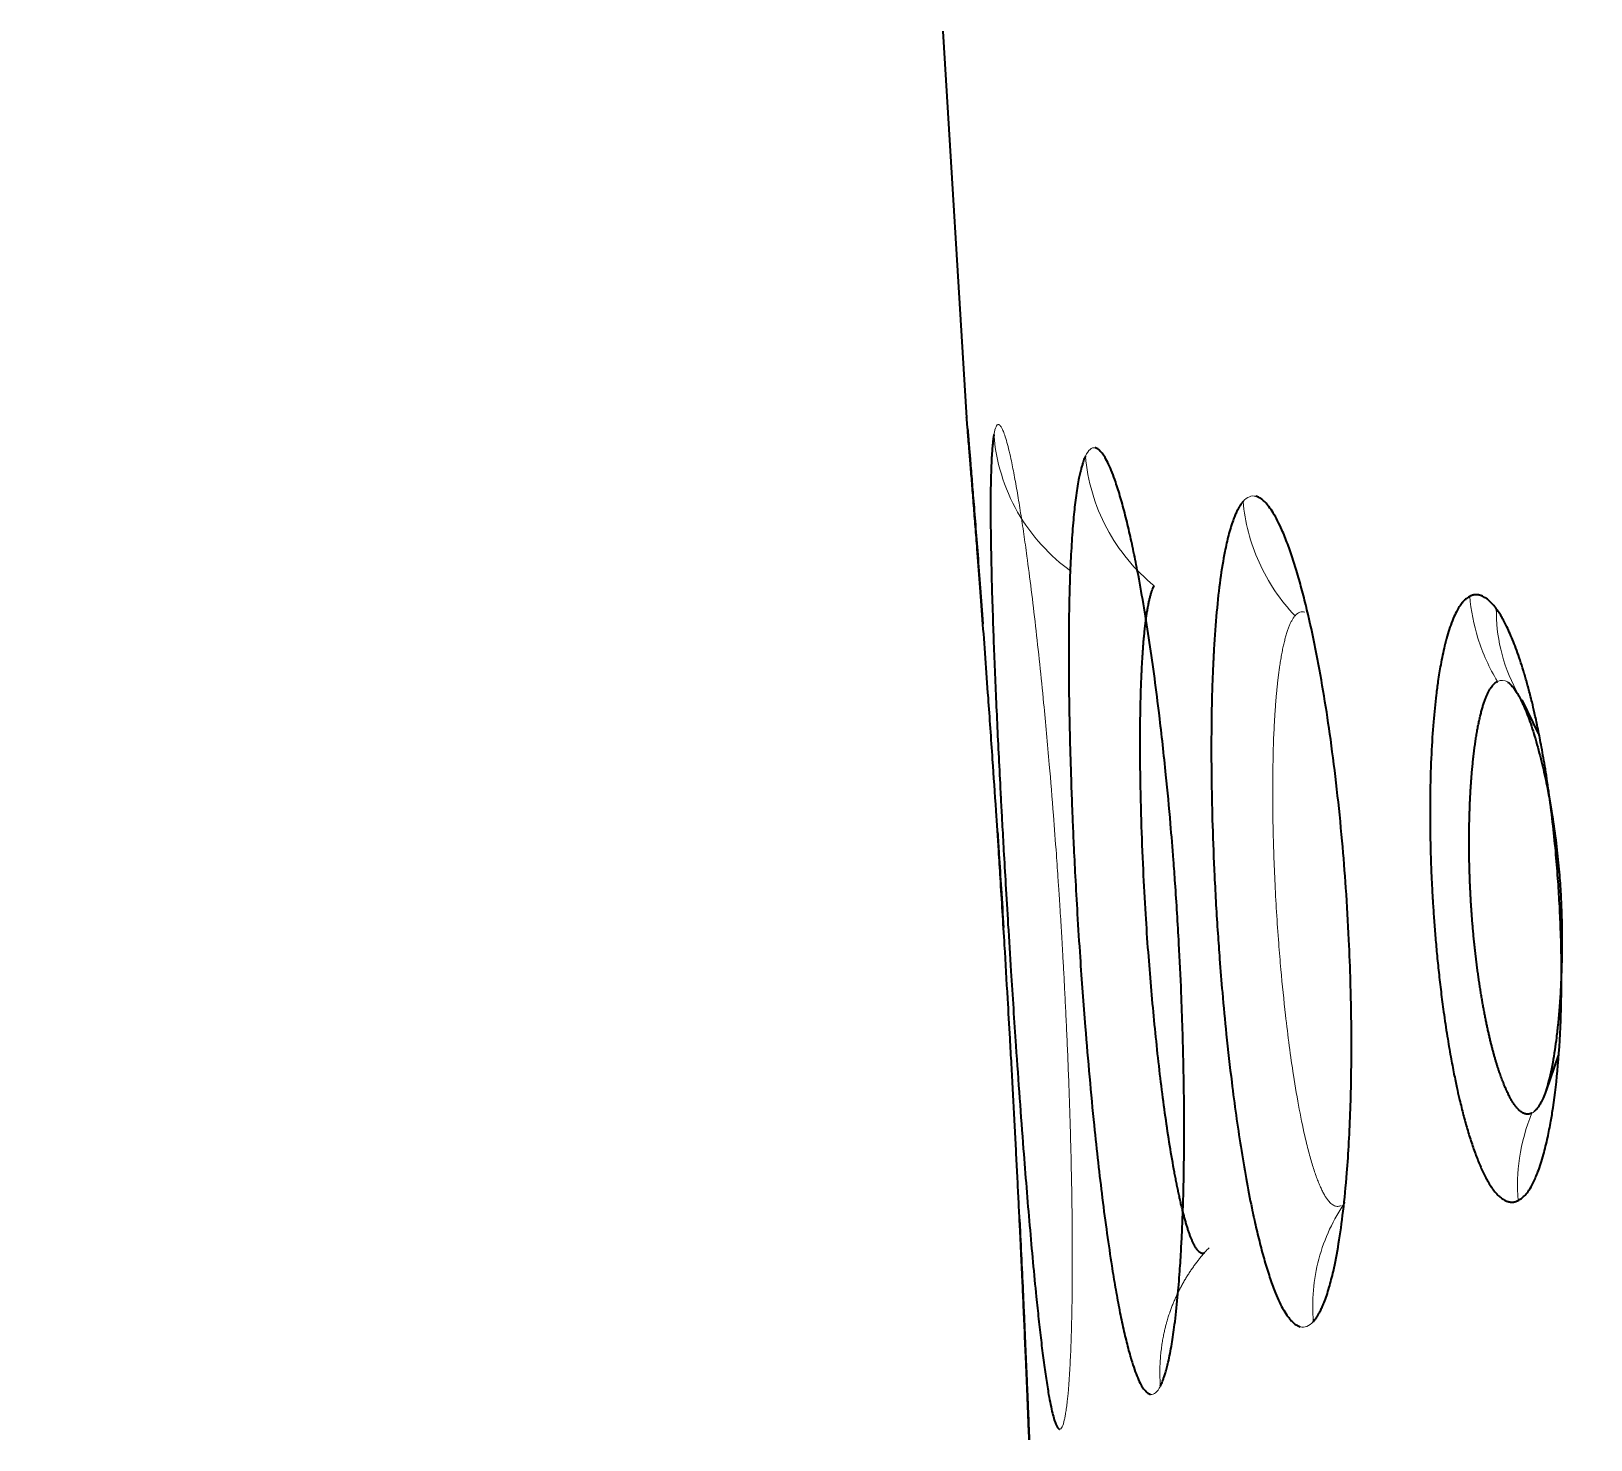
# Model space of a CAD drawing. Header units: inches. Extents: x -1096 to 3103, y -191 to 3207.
# Drawn here: x 3075.019 to 3079.163, y 1528.736 to 1532.479 of the extents above; entities that cross this region are included whole.
import ezdxf

# ---------------------------------------------------------------- set-up
doc = ezdxf.new("R2010")
doc.units = ezdxf.units.IN

msp = doc.modelspace()

# ---------------------------------------------------------------- linework, layer by layer
at = {"lineweight": 35}
for p, q in [((3077.4413, 1532.479), (3077.5041, 1531.452)), ((3079.0235, 1530.6125), (3078.9801, 1530.702)), ((3079.0452, 1529.6638), (3079.0769, 1529.7575)), ((3077.6704, 1528.7361), (3077.6692, 1528.7655))]:
    msp.add_line(p, q, dxfattribs=at)
at = {"lineweight": 13}
for points, knots in [([(3082.665, 1493.7042), (3082.6004, 1494.6346), (3082.4711, 1496.4949), (3082.2773, 1499.2845), (3082.0837, 1502.0724), (3081.8901, 1504.8587), (3081.6967, 1507.6432), (3081.5035, 1510.4261), (3081.3103, 1513.2073), (3081.1174, 1515.9868), (3080.9245, 1518.7646), (3080.7318, 1521.5408), (3080.5392, 1524.3152), (3080.3468, 1527.088), (3080.1545, 1529.8591), (3079.9623, 1532.6286), (3079.7703, 1535.3963), (3079.5785, 1538.1624), (3079.3867, 1540.9268), (3079.1952, 1543.6895), (3079.0037, 1546.4505), (3078.8124, 1549.2098), (3078.6213, 1551.9675), (3078.4303, 1554.7235), (3078.2395, 1557.4778), (3078.0488, 1560.2304), (3077.8583, 1562.9813), (3077.6679, 1565.7306), (3077.4776, 1568.4781), (3077.2876, 1571.224), (3077.0976, 1573.9683), (3076.9079, 1576.7108), (3076.7183, 1579.4516), (3076.5288, 1582.1908), (3076.3395, 1584.9283), (3076.1504, 1587.6641), (3075.9614, 1590.3983), (3075.7726, 1593.1307), (3075.5839, 1595.8615), (3075.3954, 1598.5906), (3075.2071, 1601.318), (3075.0816, 1603.1357), (3075.0189, 1604.0443)], [0, 0, 0, 0, 0.025296, 0.050577, 0.075843, 0.101093, 0.126328, 0.151549, 0.176754, 0.201943, 0.227118, 0.252277, 0.277422, 0.302551, 0.327664, 0.352763, 0.377847, 0.402915, 0.427968, 0.453006, 0.478029, 0.503036, 0.528029, 0.553006, 0.577968, 0.602915, 0.627846, 0.652763, 0.677664, 0.70255, 0.727421, 0.752277, 0.777118, 0.801943, 0.826753, 0.851548, 0.876328, 0.901093, 0.925842, 0.950577, 0.975296, 1, 1, 1, 1]), ([(3077.7644, 1528.7911), (3077.7647, 1528.7924), (3077.7653, 1528.7954), (3077.7662, 1528.8004), (3077.7673, 1528.8066), (3077.7684, 1528.8141), (3077.7697, 1528.8231), (3077.7711, 1528.8339), (3077.7725, 1528.8467), (3077.7749, 1528.8714), (3077.7778, 1528.9103), (3077.7809, 1528.9708), (3077.783, 1529.0367), (3077.7844, 1529.1051), (3077.7849, 1529.1665), (3077.7851, 1529.2178), (3077.785, 1529.2569), (3077.7848, 1529.2824), (3077.7846, 1529.3198), (3077.7839, 1529.3741), (3077.7825, 1529.4516), (3077.7807, 1529.5279), (3077.7785, 1529.602), (3077.7761, 1529.6735), (3077.7735, 1529.7418), (3077.7707, 1529.8065), (3077.7679, 1529.8675), (3077.7651, 1529.9244), (3077.7623, 1529.9771), (3077.7597, 1530.0254), (3077.7571, 1530.0693), (3077.7548, 1530.1086), (3077.7526, 1530.1435), (3077.7507, 1530.1737), (3077.749, 1530.1994), (3077.7464, 1530.2384), (3077.7419, 1530.3036), (3077.7341, 1530.4074), (3077.723, 1530.5429), (3077.7106, 1530.6774), (3077.6983, 1530.7991), (3077.6873, 1530.9), (3077.6759, 1530.9962), (3077.6654, 1531.077), (3077.656, 1531.1443), (3077.6476, 1531.2004), (3077.639, 1531.2531), (3077.6304, 1531.3013), (3077.6226, 1531.34), (3077.6157, 1531.3699), (3077.6098, 1531.3923), (3077.6044, 1531.4092), (3077.5997, 1531.4207), (3077.596, 1531.4277), (3077.5931, 1531.4315), (3077.5908, 1531.4333), (3077.5896, 1531.4337), (3077.5891, 1531.4339)], [0, 0, 0, 0, 0.004871, 0.010578, 0.01712, 0.024496, 0.032707, 0.04175, 0.051625, 0.062329, 0.094589, 0.123218, 0.15516, 0.18238, 0.204891, 0.222679, 0.235716, 0.243991, 0.247499, 0.271695, 0.294713, 0.316538, 0.337157, 0.356565, 0.37478, 0.391814, 0.407679, 0.422379, 0.435915, 0.448289, 0.459502, 0.469554, 0.478448, 0.486184, 0.492762, 0.498184, 0.516133, 0.543052, 0.578986, 0.624001, 0.654391, 0.6855, 0.717302, 0.749771, 0.772746, 0.796758, 0.821822, 0.847959, 0.875186, 0.895512, 0.916051, 0.936799, 0.954889, 0.970256, 0.9829, 0.992817, 1, 1, 1, 1]), ([(3077.5767, 1531.4072), (3077.5818, 1531.3373), (3077.624, 1531.1942), (3077.7259, 1531.0839), (3077.7823, 1531.0435)], [0, 0, 0, 0, 0.506112, 1, 1, 1, 1]), ([(3078.0024, 1531.0053), (3077.9522, 1531.0464), (3077.8633, 1531.1527), (3077.8253, 1531.2851), (3077.8199, 1531.35)], [0, 0, 0, 0, 0.495743, 1, 1, 1, 1]), ([(3078.2388, 1531.2293), (3078.2436, 1531.1749), (3078.2723, 1531.0629), (3078.3379, 1530.9665), (3078.3767, 1530.9257)], [0, 0, 0, 0, 0.494789, 1, 1, 1, 1]), ([(3078.841, 1530.9774), (3078.844, 1530.94), (3078.8593, 1530.8607), (3078.8929, 1530.7869), (3078.9147, 1530.7514)], [0, 0, 0, 0, 0.474728, 1, 1, 1, 1]), ([(3078.3767, 1530.9257), (3078.3761, 1530.9249), (3078.3747, 1530.9233), (3078.3727, 1530.9205), (3078.3707, 1530.9175), (3078.3688, 1530.9142), (3078.3668, 1530.9107), (3078.3649, 1530.9068), (3078.3631, 1530.9027), (3078.3612, 1530.8984), (3078.3594, 1530.8938), (3078.3576, 1530.8889), (3078.3559, 1530.8837), (3078.3542, 1530.8783), (3078.3525, 1530.8726), (3078.3508, 1530.8666), (3078.3492, 1530.8604), (3078.3476, 1530.854), (3078.346, 1530.8472), (3078.3445, 1530.8402), (3078.343, 1530.833), (3078.3416, 1530.8255), (3078.3402, 1530.8177), (3078.3388, 1530.8097), (3078.3375, 1530.8015), (3078.3362, 1530.7929), (3078.3349, 1530.7842), (3078.3337, 1530.7752), (3078.3325, 1530.766), (3078.3314, 1530.7565), (3078.3303, 1530.7468), (3078.3292, 1530.7369), (3078.3282, 1530.7267), (3078.3272, 1530.7163), (3078.3263, 1530.7057), (3078.3254, 1530.6949), (3078.3246, 1530.6839), (3078.3238, 1530.6726), (3078.323, 1530.6612), (3078.3223, 1530.6495), (3078.3217, 1530.6376), (3078.3195, 1530.5941), (3078.3171, 1530.5102), (3078.3175, 1530.3743), (3078.3225, 1530.2197), (3078.3304, 1530.087), (3078.3406, 1529.9673), (3078.3529, 1529.8465), (3078.3738, 1529.6867), (3078.3948, 1529.5747), (3078.41, 1529.5129), (3078.4153, 1529.4926), (3078.4207, 1529.4737), (3078.426, 1529.4564), (3078.4313, 1529.4406), (3078.4366, 1529.4262), (3078.4418, 1529.4133), (3078.447, 1529.4017), (3078.4521, 1529.3916), (3078.4572, 1529.3828), (3078.4622, 1529.3753), (3078.4672, 1529.3692), (3078.472, 1529.3642), (3078.4768, 1529.3605), (3078.4815, 1529.3579), (3078.4861, 1529.3565), (3078.4906, 1529.3562), (3078.4951, 1529.3568), (3078.498, 1529.3581), (3078.4994, 1529.3587)], [0, 0, 0, 0, 0.005972, 0.011955, 0.017951, 0.02396, 0.02998, 0.036012, 0.042055, 0.048111, 0.054177, 0.060255, 0.066344, 0.072444, 0.078555, 0.084677, 0.09081, 0.096952, 0.103106, 0.109269, 0.115443, 0.121626, 0.127819, 0.134022, 0.140234, 0.146455, 0.152686, 0.158926, 0.165175, 0.171432, 0.177698, 0.183972, 0.190255, 0.196546, 0.202844, 0.209151, 0.215465, 0.221787, 0.228116, 0.234452, 0.240795, 0.247145, 0.303261, 0.364171, 0.429645, 0.499403, 0.528824, 0.581401, 0.656184, 0.751772, 0.766496, 0.781024, 0.795358, 0.809499, 0.823451, 0.837216, 0.850794, 0.86419, 0.877403, 0.890438, 0.903295, 0.915977, 0.928485, 0.940822, 0.952989, 0.964989, 0.976822, 0.988492, 1, 1, 1, 1]), ([(3078.9115, 1530.944), (3078.9112, 1530.9081), (3078.9192, 1530.8321), (3078.9462, 1530.7615), (3078.9646, 1530.7275)], [0, 0, 0, 0, 0.475307, 1, 1, 1, 1]), ([(3078.9695, 1529.3719), (3078.9665, 1529.4092), (3078.9689, 1529.4895), (3078.9904, 1529.5667), (3079.0062, 1529.6046)], [0, 0, 0, 0, 0.47368, 1, 1, 1, 1]), ([(3078.4253, 1529.05), (3078.4207, 1529.1049), (3078.4255, 1529.1621), (3078.4545, 1529.2708), (3078.4787, 1529.3224), (3078.5098, 1529.367)], [0, 0, 0, 0, 0.5, 0.5, 1, 1, 1, 1]), ([(3078.1484, 1529.2464), (3078.1459, 1529.2438), (3078.1409, 1529.2385), (3078.1337, 1529.2303), (3078.1267, 1529.2219), (3078.1198, 1529.2134), (3078.1131, 1529.2046), (3078.1066, 1529.1957), (3078.1003, 1529.1866), (3078.0941, 1529.1773), (3078.0882, 1529.1679), (3078.0825, 1529.1583), (3078.077, 1529.1485), (3078.0717, 1529.1387), (3078.0666, 1529.1287), (3078.0617, 1529.1185), (3078.0571, 1529.1083), (3078.0527, 1529.0979), (3078.0486, 1529.0875), (3078.0459, 1529.0801), (3078.0443, 1529.0755), (3078.0436, 1529.0734), (3078.0424, 1529.0699), (3078.0408, 1529.065), (3078.0389, 1529.0589), (3078.0366, 1529.0514), (3078.0341, 1529.0425), (3078.0315, 1529.0323), (3078.0288, 1529.0207), (3078.0262, 1529.0077), (3078.0236, 1528.9932), (3078.0214, 1528.9774), (3078.0195, 1528.9602), (3078.0182, 1528.9416), (3078.0175, 1528.9218), (3078.0177, 1528.9007), (3078.0186, 1528.8862), (3078.0191, 1528.8788)], [0, 0, 0, 0, 0.027022, 0.054175, 0.081448, 0.108835, 0.136326, 0.163914, 0.191589, 0.219343, 0.247168, 0.275056, 0.302998, 0.330987, 0.359016, 0.387077, 0.415163, 0.443269, 0.471389, 0.499516, 0.501887, 0.507685, 0.516909, 0.529559, 0.545636, 0.565137, 0.588057, 0.614392, 0.644128, 0.67725, 0.71373, 0.753534, 0.79661, 0.842893, 0.892295, 0.944709, 1, 1, 1, 1])]:
    msp.add_open_spline(points, degree=3, knots=knots, dxfattribs=at)
at = {"lineweight": 35}
for points, knots in [([(3077.6692, 1528.7655), (3077.6692, 1528.7669), (3077.669, 1528.7699), (3077.6688, 1528.7752), (3077.6686, 1528.7817), (3077.6683, 1528.7896), (3077.6679, 1528.799), (3077.6674, 1528.8102), (3077.6669, 1528.8235), (3077.6659, 1528.8491), (3077.6643, 1528.8894), (3077.6616, 1528.9522), (3077.6587, 1529.0208), (3077.6555, 1529.0925), (3077.6526, 1529.1562), (3077.6502, 1529.2089), (3077.6483, 1529.2484), (3077.6472, 1529.2731), (3077.6457, 1529.3036), (3077.6437, 1529.3457), (3077.6407, 1529.4063), (3077.6375, 1529.4688), (3077.6342, 1529.533), (3077.6308, 1529.5985), (3077.6272, 1529.6653), (3077.6235, 1529.7333), (3077.6189, 1529.8141), (3077.6129, 1529.9198), (3077.6045, 1530.0624), (3077.5963, 1530.1943), (3077.5887, 1530.3133), (3077.5818, 1530.4192), (3077.5726, 1530.5562), (3077.5631, 1530.6918), (3077.5542, 1530.8148), (3077.5466, 1530.9169), (3077.5392, 1531.0141), (3077.533, 1531.0956), (3077.5277, 1531.1634), (3077.5232, 1531.2199), (3077.519, 1531.2729), (3077.5151, 1531.3213), (3077.5119, 1531.36), (3077.5095, 1531.3898), (3077.5077, 1531.412), (3077.5063, 1531.4287), (3077.5053, 1531.4399), (3077.5048, 1531.4466), (3077.5045, 1531.4501), (3077.5043, 1531.4516), (3077.5043, 1531.4519), (3077.5043, 1531.4521)], [0, 0, 0, 0, 0.004851, 0.010544, 0.017077, 0.024451, 0.032664, 0.041716, 0.051605, 0.062329, 0.094554, 0.123216, 0.155817, 0.183478, 0.20621, 0.223998, 0.236815, 0.244647, 0.247492, 0.265422, 0.283346, 0.301256, 0.319144, 0.336999, 0.354814, 0.372597, 0.390528, 0.417453, 0.453346, 0.498174, 0.516577, 0.543646, 0.579428, 0.623988, 0.65447, 0.68561, 0.717381, 0.749756, 0.77274, 0.796758, 0.821822, 0.847956, 0.875175, 0.895509, 0.91605, 0.936793, 0.954918, 0.970304, 0.982949, 0.99285, 1, 1, 1, 1]), ([(3077.5067, 1531.4227), (3077.5068, 1531.4211), (3077.5071, 1531.4176), (3077.5076, 1531.4114), (3077.5083, 1531.4036), (3077.5091, 1531.3938), (3077.5101, 1531.3818), (3077.5113, 1531.3672), (3077.5135, 1531.3406), (3077.5168, 1531.2998), (3077.5218, 1531.2384), (3077.5273, 1531.1689), (3077.5336, 1531.0889), (3077.5403, 1531.0008), (3077.5451, 1530.9372), (3077.5476, 1530.9042), (3077.5476, 1530.9042)], [0, 0, 0, 0, 0.022205, 0.048995, 0.080367, 0.116316, 0.156835, 0.20191, 0.251521, 0.381549, 0.497456, 0.623401, 0.749137, 0.874651, 0.999957, 1, 1, 1, 1]), ([(3077.5767, 1531.4072), (3077.5765, 1531.4057), (3077.5759, 1531.4023), (3077.5751, 1531.3964), (3077.5741, 1531.389), (3077.5732, 1531.3796), (3077.5721, 1531.3681), (3077.5711, 1531.3541), (3077.5697, 1531.3285), (3077.5683, 1531.2889), (3077.5676, 1531.2294), (3077.5679, 1531.1618), (3077.5691, 1531.0839), (3077.5711, 1530.998), (3077.5739, 1530.9105), (3077.5771, 1530.8238), (3077.5805, 1530.7394), (3077.5845, 1530.6517), (3077.5888, 1530.5614), (3077.5925, 1530.487), (3077.5958, 1530.4246), (3077.5988, 1530.3694), (3077.6028, 1530.2969), (3077.608, 1530.2071), (3077.6144, 1530.0999), (3077.6234, 1529.9557), (3077.6369, 1529.7522), (3077.6508, 1529.5594), (3077.6631, 1529.4043), (3077.6716, 1529.3034), (3077.6803, 1529.2061), (3077.6883, 1529.1239), (3077.6955, 1529.0555), (3077.702, 1528.9987), (3077.7086, 1528.9458), (3077.7154, 1528.8976), (3077.7216, 1528.8589), (3077.7272, 1528.8288), (3077.7322, 1528.8063), (3077.7368, 1528.7893), (3077.7409, 1528.7778), (3077.7443, 1528.7707), (3077.7471, 1528.7669), (3077.7492, 1528.765), (3077.7504, 1528.7645), (3077.751, 1528.7643)], [0, 0, 0, 0, 0.005494, 0.012115, 0.01986, 0.028729, 0.03872, 0.049829, 0.062052, 0.094151, 0.122729, 0.153801, 0.184823, 0.215792, 0.246711, 0.271794, 0.29682, 0.321805, 0.346754, 0.371667, 0.381839, 0.396331, 0.415138, 0.438248, 0.465644, 0.497302, 0.548712, 0.623102, 0.653082, 0.684066, 0.71606, 0.749093, 0.772387, 0.796618, 0.821777, 0.847855, 0.874829, 0.895219, 0.915809, 0.936603, 0.954502, 0.96979, 0.982469, 0.99254, 1, 1, 1, 1]), ([(3078.0191, 1528.8788), (3078.0198, 1528.8802), (3078.0212, 1528.8833), (3078.0236, 1528.8887), (3078.0263, 1528.8955), (3078.0293, 1528.904), (3078.0326, 1528.9145), (3078.0361, 1528.9272), (3078.042, 1528.9507), (3078.0491, 1528.9872), (3078.0576, 1529.0446), (3078.0647, 1529.1093), (3078.0703, 1529.1784), (3078.0741, 1529.2391), (3078.0766, 1529.288), (3078.078, 1529.3228), (3078.0795, 1529.3653), (3078.081, 1529.4223), (3078.0821, 1529.5015), (3078.0823, 1529.584), (3078.0817, 1529.6691), (3078.0802, 1529.7497), (3078.0779, 1529.8348), (3078.0743, 1529.934), (3078.0681, 1530.0645), (3078.0608, 1530.1825), (3078.053, 1530.2887), (3078.0452, 1530.3853), (3078.033, 1530.5152), (3078.0186, 1530.6443), (3078.0038, 1530.761), (3077.9903, 1530.8567), (3077.9757, 1530.9485), (3077.962, 1531.0258), (3077.9493, 1531.0903), (3077.9377, 1531.144), (3077.9256, 1531.1945), (3077.913, 1531.2409), (3077.9014, 1531.2782), (3077.8908, 1531.3074), (3077.8813, 1531.3293), (3077.8725, 1531.346), (3077.8646, 1531.3575), (3077.8581, 1531.3648), (3077.8528, 1531.3689), (3077.8488, 1531.371), (3077.8465, 1531.3717), (3077.8455, 1531.372)], [0, 0, 0, 0, 0.005679, 0.012434, 0.020265, 0.029172, 0.039152, 0.050205, 0.062327, 0.094652, 0.123214, 0.158, 0.187168, 0.210728, 0.228653, 0.240913, 0.247497, 0.272601, 0.297685, 0.322728, 0.347701, 0.372604, 0.391847, 0.41921, 0.454671, 0.498201, 0.514895, 0.541397, 0.577751, 0.624024, 0.654257, 0.685314, 0.71717, 0.749799, 0.77284, 0.796886, 0.821949, 0.848052, 0.87521, 0.895528, 0.916063, 0.936811, 0.954812, 0.970135, 0.982776, 0.992733, 1, 1, 1, 1]), ([(3077.8199, 1531.35), (3077.8193, 1531.3486), (3077.818, 1531.3456), (3077.8159, 1531.3403), (3077.8135, 1531.3336), (3077.8109, 1531.3252), (3077.808, 1531.3148), (3077.8049, 1531.3021), (3077.8, 1531.2788), (3077.7942, 1531.2425), (3077.7881, 1531.1877), (3077.7833, 1531.1251), (3077.7794, 1531.0527), (3077.7768, 1530.9727), (3077.7754, 1530.8852), (3077.7753, 1530.7909), (3077.7763, 1530.6906), (3077.7785, 1530.5858), (3077.7811, 1530.5012), (3077.7835, 1530.4346), (3077.7856, 1530.3818), (3077.7886, 1530.3133), (3077.7928, 1530.229), (3077.7984, 1530.1288), (3077.807, 1529.9945), (3077.821, 1529.8028), (3077.8408, 1529.5843), (3077.8648, 1529.3704), (3077.8842, 1529.2314), (3077.8993, 1529.1398), (3077.9092, 1529.0854), (3077.9196, 1529.0347), (3077.9305, 1528.9884), (3077.9407, 1528.9511), (3077.9502, 1528.9219), (3077.9588, 1528.8998), (3077.9669, 1528.8831), (3077.9742, 1528.8715), (3077.9804, 1528.8642), (3077.9855, 1528.86), (3077.9895, 1528.8578), (3077.9918, 1528.8571), (3077.9928, 1528.8568)], [0, 0, 0, 0, 0.005535, 0.012183, 0.019942, 0.028811, 0.038788, 0.049871, 0.062054, 0.094209, 0.122734, 0.153803, 0.184827, 0.215802, 0.246733, 0.278099, 0.30937, 0.340568, 0.371697, 0.382255, 0.396981, 0.415868, 0.438907, 0.466079, 0.497361, 0.548022, 0.623188, 0.68393, 0.749069, 0.772479, 0.79677, 0.821932, 0.847957, 0.874823, 0.895203, 0.915794, 0.936601, 0.954404, 0.969644, 0.982324, 0.992443, 1, 1, 1, 1]), ([(3078.4253, 1529.05), (3078.4262, 1529.0511), (3078.4282, 1529.0534), (3078.4314, 1529.0577), (3078.4351, 1529.0631), (3078.4393, 1529.0699), (3078.4438, 1529.0783), (3078.4488, 1529.0886), (3078.4569, 1529.1078), (3078.4672, 1529.138), (3078.4855, 1529.2099), (3078.502, 1529.3104), (3078.5141, 1529.4345), (3078.5203, 1529.5262), (3078.5242, 1529.6135), (3078.5264, 1529.705), (3078.5269, 1529.7889), (3078.5262, 1529.8713), (3078.5242, 1529.9595), (3078.5199, 1530.0726), (3078.5126, 1530.1986), (3078.4983, 1530.3794), (3078.4785, 1530.5529), (3078.4541, 1530.7147), (3078.434, 1530.8267), (3078.4153, 1530.9143), (3078.399, 1530.9805), (3078.3858, 1531.0292), (3078.3718, 1531.0751), (3078.3571, 1531.1174), (3078.3431, 1531.1519), (3078.3303, 1531.179), (3078.3187, 1531.1996), (3078.3077, 1531.2157), (3078.2978, 1531.2271), (3078.2895, 1531.2345), (3078.2827, 1531.239), (3078.2774, 1531.2416), (3078.2743, 1531.2426), (3078.273, 1531.2431)], [0, 0, 0, 0, 0.005759, 0.012569, 0.020429, 0.029339, 0.039298, 0.050303, 0.062353, 0.094825, 0.123265, 0.204929, 0.247428, 0.278823, 0.310177, 0.341444, 0.372596, 0.393012, 0.420777, 0.455872, 0.498271, 0.537025, 0.623967, 0.664109, 0.706062, 0.749764, 0.772822, 0.796879, 0.82195, 0.848056, 0.875213, 0.895506, 0.916041, 0.936812, 0.954675, 0.969928, 0.982569, 0.992595, 1, 1, 1, 1]), ([(3078.2388, 1531.2293), (3078.2379, 1531.2282), (3078.236, 1531.2259), (3078.233, 1531.2218), (3078.2295, 1531.2165), (3078.2256, 1531.2098), (3078.2213, 1531.2014), (3078.2167, 1531.1911), (3078.2092, 1531.172), (3078.2001, 1531.142), (3078.1885, 1531.0907), (3078.1777, 1531.0242), (3078.168, 1530.9373), (3078.1623, 1530.8596), (3078.1589, 1530.7941), (3078.1566, 1530.7387), (3078.1546, 1530.6594), (3078.154, 1530.572), (3078.1548, 1530.4714), (3078.1572, 1530.3634), (3078.1625, 1530.2288), (3078.1694, 1530.1096), (3078.1768, 1530.0062), (3078.1841, 1529.9166), (3078.1946, 1529.8062), (3078.2104, 1529.6667), (3078.2325, 1529.5074), (3078.255, 1529.3826), (3078.273, 1529.2998), (3078.285, 1529.2505), (3078.2977, 1529.2044), (3078.3111, 1529.1622), (3078.3238, 1529.1279), (3078.3357, 1529.1008), (3078.3466, 1529.08), (3078.357, 1529.0639), (3078.3664, 1529.0525), (3078.3744, 1529.0451), (3078.381, 1529.0405), (3078.3863, 1529.0377), (3078.3893, 1529.0367), (3078.3907, 1529.0362)], [0, 0, 0, 0, 0.005607, 0.012302, 0.020083, 0.028949, 0.0389, 0.049931, 0.062039, 0.09429, 0.122704, 0.164093, 0.205413, 0.246661, 0.2615, 0.282312, 0.30911, 0.346899, 0.371661, 0.408236, 0.450128, 0.497272, 0.518111, 0.546036, 0.581065, 0.623252, 0.683675, 0.749134, 0.772649, 0.796989, 0.822148, 0.848115, 0.87487, 0.895219, 0.915802, 0.936626, 0.954273, 0.969433, 0.982108, 0.992297, 1, 1, 1, 1]), ([(3078.1356, 1529.2319), (3078.1351, 1529.2317), (3078.1341, 1529.2314), (3078.1325, 1529.2311), (3078.131, 1529.2311), (3078.1294, 1529.2313), (3078.1279, 1529.2318), (3078.1263, 1529.2324), (3078.1248, 1529.2333), (3078.1232, 1529.2344), (3078.1217, 1529.2357), (3078.1201, 1529.2372), (3078.1186, 1529.2389), (3078.117, 1529.2408), (3078.1154, 1529.2429), (3078.1139, 1529.2452), (3078.1123, 1529.2477), (3078.1108, 1529.2503), (3078.1092, 1529.2532), (3078.1077, 1529.2562), (3078.1061, 1529.2594), (3078.1046, 1529.2627), (3078.103, 1529.2662), (3078.1015, 1529.2699), (3078.0999, 1529.2737), (3078.0984, 1529.2777), (3078.0969, 1529.2819), (3078.0953, 1529.2862), (3078.0938, 1529.2906), (3078.0923, 1529.2952), (3078.0908, 1529.3), (3078.0892, 1529.3048), (3078.0877, 1529.3098), (3078.0862, 1529.315), (3078.0847, 1529.3202), (3078.0832, 1529.3256), (3078.0818, 1529.3311), (3078.0803, 1529.3368), (3078.0788, 1529.3425), (3078.0773, 1529.3484), (3078.0759, 1529.3543), (3078.0744, 1529.3604), (3078.073, 1529.3665), (3078.0715, 1529.3728), (3078.0701, 1529.3792), (3078.0687, 1529.3856), (3078.0673, 1529.3922), (3078.0659, 1529.3988), (3078.0645, 1529.4055), (3078.0631, 1529.4123), (3078.0617, 1529.4191), (3078.0603, 1529.4261), (3078.059, 1529.4331), (3078.0576, 1529.4401), (3078.0526, 1529.4667), (3078.0441, 1529.5159), (3078.0325, 1529.5929), (3078.0217, 1529.675), (3078.0117, 1529.7609), (3078.0025, 1529.8497), (3077.9943, 1529.9401), (3077.9866, 1530.0346), (3077.9795, 1530.1384), (3077.9732, 1530.2563), (3077.9681, 1530.3882), (3077.965, 1530.5295), (3077.9651, 1530.6288), (3077.9663, 1530.6877), (3077.9668, 1530.7097), (3077.9674, 1530.7311), (3077.9682, 1530.7518), (3077.969, 1530.772), (3077.97, 1530.7914), (3077.9711, 1530.8102), (3077.9722, 1530.8283), (3077.9735, 1530.8457), (3077.9749, 1530.8623), (3077.9764, 1530.8782), (3077.978, 1530.8934), (3077.9797, 1530.9078), (3077.9815, 1530.9214), (3077.9834, 1530.9342), (3077.9854, 1530.9461), (3077.9875, 1530.9573), (3077.9898, 1530.9676), (3077.9921, 1530.977), (3077.9945, 1530.9855), (3077.9971, 1530.9931), (3077.9997, 1530.9998), (3078.0015, 1531.0035), (3078.0024, 1531.0053)], [0, 0, 0, 0, 0.005385, 0.010743, 0.016075, 0.021379, 0.026657, 0.031908, 0.037132, 0.042331, 0.047503, 0.05265, 0.057771, 0.062867, 0.067937, 0.072983, 0.078003, 0.082999, 0.08797, 0.092916, 0.097838, 0.102736, 0.107609, 0.112459, 0.117284, 0.122086, 0.126864, 0.131618, 0.136349, 0.141057, 0.145741, 0.150403, 0.155041, 0.159656, 0.164247, 0.168814, 0.173358, 0.177878, 0.182373, 0.186844, 0.191291, 0.195713, 0.20011, 0.204483, 0.208831, 0.213154, 0.217452, 0.221726, 0.225974, 0.230197, 0.234395, 0.238568, 0.242716, 0.246838, 0.250935, 0.288681, 0.325823, 0.362396, 0.398404, 0.433842, 0.468715, 0.503056, 0.540782, 0.584789, 0.635038, 0.691409, 0.753762, 0.764457, 0.775149, 0.785841, 0.796532, 0.807223, 0.817915, 0.828606, 0.839297, 0.849989, 0.86068, 0.871371, 0.882062, 0.892754, 0.90345, 0.91415, 0.924857, 0.935573, 0.946299, 0.957033, 0.967773, 0.978515, 0.989258, 1, 1, 1, 1]), ([(3078.841, 1530.9774), (3078.8398, 1530.9767), (3078.8369, 1530.975), (3078.8322, 1530.9717), (3078.8266, 1530.9668), (3078.8201, 1530.9596), (3078.8129, 1530.9496), (3078.805, 1530.936), (3078.7966, 1530.918), (3078.7859, 1530.8894), (3078.7745, 1530.8494), (3078.7641, 1530.7999), (3078.7569, 1530.7555), (3078.7502, 1530.7055), (3078.7438, 1530.6423), (3078.7383, 1530.5573), (3078.7356, 1530.4728), (3078.7352, 1530.3976), (3078.7358, 1530.3391), (3078.737, 1530.2884), (3078.7386, 1530.2458), (3078.7402, 1530.2116), (3078.7416, 1530.1858), (3078.7434, 1530.1569), (3078.7457, 1530.1212), (3078.7492, 1530.0752), (3078.7535, 1530.027), (3078.7586, 1529.977), (3078.7646, 1529.9254), (3078.772, 1529.8685), (3078.7806, 1529.8106), (3078.7899, 1529.7558), (3078.7985, 1529.7106), (3078.806, 1529.6743), (3078.8123, 1529.6464), (3078.8193, 1529.6172), (3078.8277, 1529.5847), (3078.8384, 1529.5475), (3078.8499, 1529.5122), (3078.8621, 1529.4791), (3078.8752, 1529.4487), (3078.8895, 1529.4209), (3078.9031, 1529.4003), (3078.9149, 1529.3867), (3078.9236, 1529.379), (3078.9303, 1529.3744), (3078.9341, 1529.3724), (3078.9357, 1529.3716)], [0, 0, 0, 0, 0.007927, 0.018047, 0.030341, 0.044774, 0.061331, 0.080032, 0.100901, 0.123961, 0.165411, 0.200215, 0.228296, 0.249582, 0.288168, 0.330442, 0.376231, 0.405367, 0.430757, 0.452472, 0.470562, 0.485045, 0.495918, 0.503183, 0.521674, 0.541199, 0.561766, 0.583382, 0.606044, 0.629763, 0.659938, 0.686474, 0.70932, 0.72842, 0.743728, 0.755212, 0.778105, 0.801942, 0.826697, 0.85234, 0.878837, 0.907003, 0.938891, 0.960077, 0.977306, 0.990609, 1, 1, 1, 1]), ([(3078.8748, 1530.9777), (3078.8738, 1530.9782), (3078.8718, 1530.979), (3078.8688, 1530.98), (3078.8658, 1530.9808), (3078.8629, 1530.9813), (3078.86, 1530.9816), (3078.8571, 1530.9816), (3078.8543, 1530.9815), (3078.8516, 1530.9811), (3078.8489, 1530.9805), (3078.8462, 1530.9796), (3078.8436, 1530.9786), (3078.8419, 1530.9778), (3078.841, 1530.9774)], [0, 0, 0, 0, 0.087917, 0.174953, 0.261133, 0.346481, 0.431021, 0.514775, 0.597754, 0.67993, 0.761271, 0.841747, 0.921332, 1, 1, 1, 1]), ([(3078.9695, 1529.3719), (3078.9709, 1529.3726), (3078.9744, 1529.3745), (3078.9807, 1529.3789), (3078.9889, 1529.3867), (3078.9989, 1529.3996), (3079.0103, 1529.4196), (3079.0234, 1529.4501), (3079.0364, 1529.4904), (3079.0476, 1529.5363), (3079.056, 1529.5791), (3079.066, 1529.64), (3079.0766, 1529.7319), (3079.0826, 1529.8367), (3079.0848, 1529.9322), (3079.0849, 1530.0077), (3079.0829, 1530.0887), (3079.0796, 1530.1611), (3079.0752, 1530.23), (3079.0693, 1530.3022), (3079.0612, 1530.3796), (3079.0515, 1530.4554), (3079.041, 1530.524), (3079.031, 1530.581), (3079.0218, 1530.6278), (3079.0137, 1530.665), (3079.0071, 1530.6934), (3079.0002, 1530.7208), (3078.9926, 1530.7491), (3078.9837, 1530.7798), (3078.9747, 1530.808), (3078.9658, 1530.8337), (3078.957, 1530.8569), (3078.9483, 1530.8778), (3078.9378, 1530.9007), (3078.9243, 1530.9261), (3078.91, 1530.9471), (3078.8974, 1530.9612), (3078.8884, 1530.9693), (3078.881, 1530.9744), (3078.8767, 1530.9767), (3078.8748, 1530.9777)], [0, 0, 0, 0, 0.008784, 0.022012, 0.039639, 0.061609, 0.087958, 0.118751, 0.157481, 0.190776, 0.218565, 0.240781, 0.300853, 0.366289, 0.389903, 0.429716, 0.465034, 0.493523, 0.521548, 0.55222, 0.585556, 0.621544, 0.652763, 0.680085, 0.70348, 0.722896, 0.738289, 0.749628, 0.76907, 0.788051, 0.806559, 0.824584, 0.842116, 0.859149, 0.875676, 0.903109, 0.936897, 0.957449, 0.974805, 0.988984, 1, 1, 1, 1]), ([(3079.0062, 1529.6046), (3079.0057, 1529.6043), (3079.0045, 1529.6037), (3079.0028, 1529.603), (3079.0011, 1529.6024), (3078.9993, 1529.6019), (3078.9975, 1529.6016), (3078.9957, 1529.6014), (3078.9938, 1529.6014), (3078.992, 1529.6015), (3078.99, 1529.6018), (3078.9881, 1529.6022), (3078.9861, 1529.6029), (3078.9841, 1529.6037), (3078.9821, 1529.6047), (3078.9801, 1529.6058), (3078.978, 1529.6072), (3078.9759, 1529.6087), (3078.9737, 1529.6105), (3078.9716, 1529.6124), (3078.9694, 1529.6146), (3078.9672, 1529.617), (3078.9649, 1529.6196), (3078.9627, 1529.6224), (3078.9604, 1529.6255), (3078.9581, 1529.6287), (3078.9557, 1529.6322), (3078.9534, 1529.636), (3078.951, 1529.64), (3078.9486, 1529.6442), (3078.9462, 1529.6487), (3078.9438, 1529.6535), (3078.9414, 1529.6585), (3078.9389, 1529.6637), (3078.9364, 1529.6693), (3078.9339, 1529.6751), (3078.9314, 1529.6811), (3078.9289, 1529.6874), (3078.9264, 1529.6941), (3078.9239, 1529.701), (3078.9214, 1529.7081), (3078.9188, 1529.7156), (3078.9163, 1529.7233), (3078.9138, 1529.7313), (3078.9112, 1529.7396), (3078.9087, 1529.7482), (3078.9062, 1529.7571), (3078.9036, 1529.7663), (3078.9011, 1529.7758), (3078.8986, 1529.7856), (3078.8961, 1529.7956), (3078.8936, 1529.806), (3078.8912, 1529.8166), (3078.8887, 1529.8276), (3078.8863, 1529.8388), (3078.8839, 1529.8503), (3078.8815, 1529.8621), (3078.8792, 1529.8742), (3078.8769, 1529.8866), (3078.8746, 1529.8993), (3078.8724, 1529.9123), (3078.8702, 1529.9255), (3078.868, 1529.939), (3078.8659, 1529.9528), (3078.8639, 1529.9669), (3078.8619, 1529.9813), (3078.86, 1529.9959), (3078.8581, 1530.0108), (3078.8563, 1530.026), (3078.8545, 1530.0414), (3078.8529, 1530.0571), (3078.8513, 1530.0729), (3078.8498, 1530.0891), (3078.8484, 1530.1054), (3078.847, 1530.1219), (3078.8458, 1530.1386), (3078.8447, 1530.1554), (3078.8437, 1530.1723), (3078.8427, 1530.1894), (3078.8419, 1530.2066), (3078.8412, 1530.2238), (3078.8406, 1530.2411), (3078.8401, 1530.2584), (3078.8397, 1530.2758), (3078.8395, 1530.2931), (3078.8393, 1530.3104), (3078.8393, 1530.3278), (3078.8394, 1530.345), (3078.8395, 1530.3623), (3078.8399, 1530.3794), (3078.8403, 1530.3965), (3078.8409, 1530.4135), (3078.8415, 1530.4303), (3078.8423, 1530.447), (3078.8433, 1530.4636), (3078.8443, 1530.4799), (3078.8455, 1530.4961), (3078.8468, 1530.512), (3078.8483, 1530.5276), (3078.8499, 1530.543), (3078.8516, 1530.5581), (3078.8534, 1530.5728), (3078.8554, 1530.5872), (3078.8575, 1530.6012), (3078.8597, 1530.6148), (3078.8621, 1530.6279), (3078.8646, 1530.6406), (3078.8673, 1530.6528), (3078.8701, 1530.6645), (3078.873, 1530.6756), (3078.8761, 1530.6861), (3078.8793, 1530.696), (3078.8827, 1530.7053), (3078.8862, 1530.7139), (3078.8898, 1530.7217), (3078.8936, 1530.7288), (3078.8975, 1530.7351), (3078.9016, 1530.7406), (3078.9058, 1530.7451), (3078.9102, 1530.7489), (3078.9132, 1530.7506), (3078.9147, 1530.7514)], [0, 0, 0, 0, 0.004476, 0.009018, 0.013626, 0.018299, 0.023035, 0.027833, 0.032691, 0.037608, 0.042586, 0.047626, 0.052727, 0.057891, 0.06312, 0.068414, 0.073774, 0.0792, 0.084693, 0.090253, 0.09588, 0.101575, 0.107339, 0.113172, 0.119073, 0.125044, 0.131084, 0.137195, 0.143376, 0.149627, 0.155949, 0.162342, 0.168806, 0.175341, 0.181947, 0.188624, 0.195373, 0.202193, 0.209084, 0.216045, 0.223077, 0.230179, 0.237352, 0.244593, 0.251904, 0.259283, 0.266731, 0.274245, 0.281827, 0.289475, 0.297189, 0.304967, 0.31281, 0.320716, 0.328685, 0.336716, 0.344809, 0.352963, 0.361178, 0.369453, 0.377788, 0.386184, 0.394641, 0.40316, 0.411743, 0.420391, 0.429107, 0.437893, 0.446751, 0.45568, 0.464679, 0.473746, 0.482881, 0.492083, 0.501352, 0.510687, 0.520089, 0.529556, 0.539088, 0.548684, 0.558341, 0.568057, 0.577832, 0.58767, 0.597575, 0.607547, 0.617591, 0.627709, 0.637901, 0.648169, 0.658512, 0.66893, 0.679421, 0.689987, 0.700624, 0.711332, 0.722111, 0.732957, 0.74387, 0.754848, 0.76589, 0.776994, 0.788158, 0.799382, 0.810665, 0.822005, 0.833402, 0.844856, 0.856367, 0.867937, 0.879566, 0.891257, 0.903011, 0.914832, 0.926724, 0.93869, 0.95074, 0.962889, 0.975155, 0.987533, 1, 1, 1, 1]), ([(3078.9411, 1530.7496), (3078.9417, 1530.7492), (3078.9439, 1530.7477), (3078.9489, 1530.7438), (3078.9571, 1530.735), (3078.9687, 1530.7181), (3078.9802, 1530.696), (3078.9905, 1530.6718), (3078.9987, 1530.6502), (3079.007, 1530.6258), (3079.0154, 1530.5986), (3079.0236, 1530.5692), (3079.0335, 1530.5307), (3079.0462, 1530.4745), (3079.0596, 1530.4018), (3079.0706, 1530.3241), (3079.0779, 1530.2554), (3079.0821, 1530.1987), (3079.0848, 1530.1419), (3079.0864, 1530.0721), (3079.0854, 1529.9983), (3079.0826, 1529.9331), (3079.0794, 1529.8854), (3079.0756, 1529.8429), (3079.0714, 1529.8052), (3079.0667, 1529.7704), (3079.0612, 1529.7367), (3079.0544, 1529.7036), (3079.047, 1529.6751), (3079.0395, 1529.6528), (3079.0326, 1529.6367), (3079.0264, 1529.6252), (3079.0207, 1529.6172), (3079.016, 1529.6118), (3079.013, 1529.6092), (3079.0117, 1529.6081)], [0, 0, 0, 0, 0.00502, 0.019494, 0.043435, 0.076901, 0.120014, 0.143395, 0.16738, 0.191953, 0.21709, 0.242764, 0.267552, 0.309587, 0.368553, 0.416637, 0.459241, 0.496325, 0.520473, 0.563099, 0.624391, 0.659172, 0.692032, 0.722902, 0.751723, 0.779008, 0.809081, 0.841887, 0.877369, 0.906222, 0.931652, 0.953713, 0.972448, 0.987885, 1, 1, 1, 1]), ([(3077.5862, 1530.3514), (3077.5875, 1530.3317), (3077.5907, 1530.2817), (3077.5961, 1530.1968), (3077.6002, 1530.1315), (3077.6023, 1530.097)], [0, 0, 0, 0, 0.234953, 0.594992, 1, 1, 1, 1]), ([(3078.9357, 1529.3716), (3078.9367, 1529.3712), (3078.9386, 1529.3703), (3078.9416, 1529.3693), (3078.9445, 1529.3685), (3078.9473, 1529.368), (3078.9502, 1529.3676), (3078.953, 1529.3676), (3078.9558, 1529.3677), (3078.9586, 1529.3681), (3078.9613, 1529.3687), (3078.9641, 1529.3695), (3078.9668, 1529.3706), (3078.9686, 1529.3714), (3078.9695, 1529.3719)], [0, 0, 0, 0, 0.085545, 0.170635, 0.255295, 0.339549, 0.423419, 0.50693, 0.590098, 0.672905, 0.755323, 0.837327, 0.918894, 1, 1, 1, 1]), ([(3077.6448, 1529.3225), (3077.6455, 1529.3078), (3077.6495, 1529.2231), (3077.6541, 1529.1228), (3077.6584, 1529.0266), (3077.6608, 1528.9696), (3077.6631, 1528.9163), (3077.6651, 1528.8677), (3077.6667, 1528.8288), (3077.668, 1528.7988), (3077.6689, 1528.7764), (3077.6695, 1528.7597), (3077.67, 1528.7485), (3077.6702, 1528.7418), (3077.6703, 1528.7382), (3077.6704, 1528.7365), (3077.6704, 1528.7362), (3077.6704, 1528.736)], [0, 0, 0, 0, 0.040704, 0.238068, 0.30827, 0.38158, 0.45797, 0.537407, 0.619825, 0.681505, 0.744043, 0.807456, 0.861661, 0.908014, 0.946523, 0.977187, 1, 1, 1, 1])]:
    msp.add_open_spline(points, degree=3, knots=knots, dxfattribs=at)
at = {"lineweight": 13}
for points in [[(3077.5891, 1531.4339), (3077.5842, 1531.4347), (3077.58, 1531.4258), (3077.5767, 1531.4072)], [(3077.8455, 1531.372), (3077.8362, 1531.3736), (3077.8276, 1531.3664), (3077.8199, 1531.35)], [(3078.273, 1531.2431), (3078.261, 1531.2462), (3078.2495, 1531.2417), (3078.2388, 1531.2293)], [(3078.3767, 1530.9257), (3078.3848, 1530.9352), (3078.3936, 1530.9381), (3078.4028, 1530.9349)], [(3078.9418, 1530.75), (3078.9329, 1530.7547), (3078.9238, 1530.7553), (3078.9147, 1530.7514)], [(3079.0117, 1529.6081), (3079.0099, 1529.6067), (3079.0081, 1529.6055), (3079.0062, 1529.6046)], [(3078.3907, 1529.0362), (3078.4025, 1529.0331), (3078.4142, 1529.0376), (3078.4253, 1529.05)], [(3077.9928, 1528.8568), (3078.002, 1528.8551), (3078.0108, 1528.8624), (3078.0191, 1528.8788)], [(3077.751, 1528.7643), (3077.7558, 1528.7636), (3077.7603, 1528.7724), (3077.7644, 1528.7911)]]:
    msp.add_open_spline(points, degree=3, dxfattribs=at)

doc.saveas('drawing.dxf')
